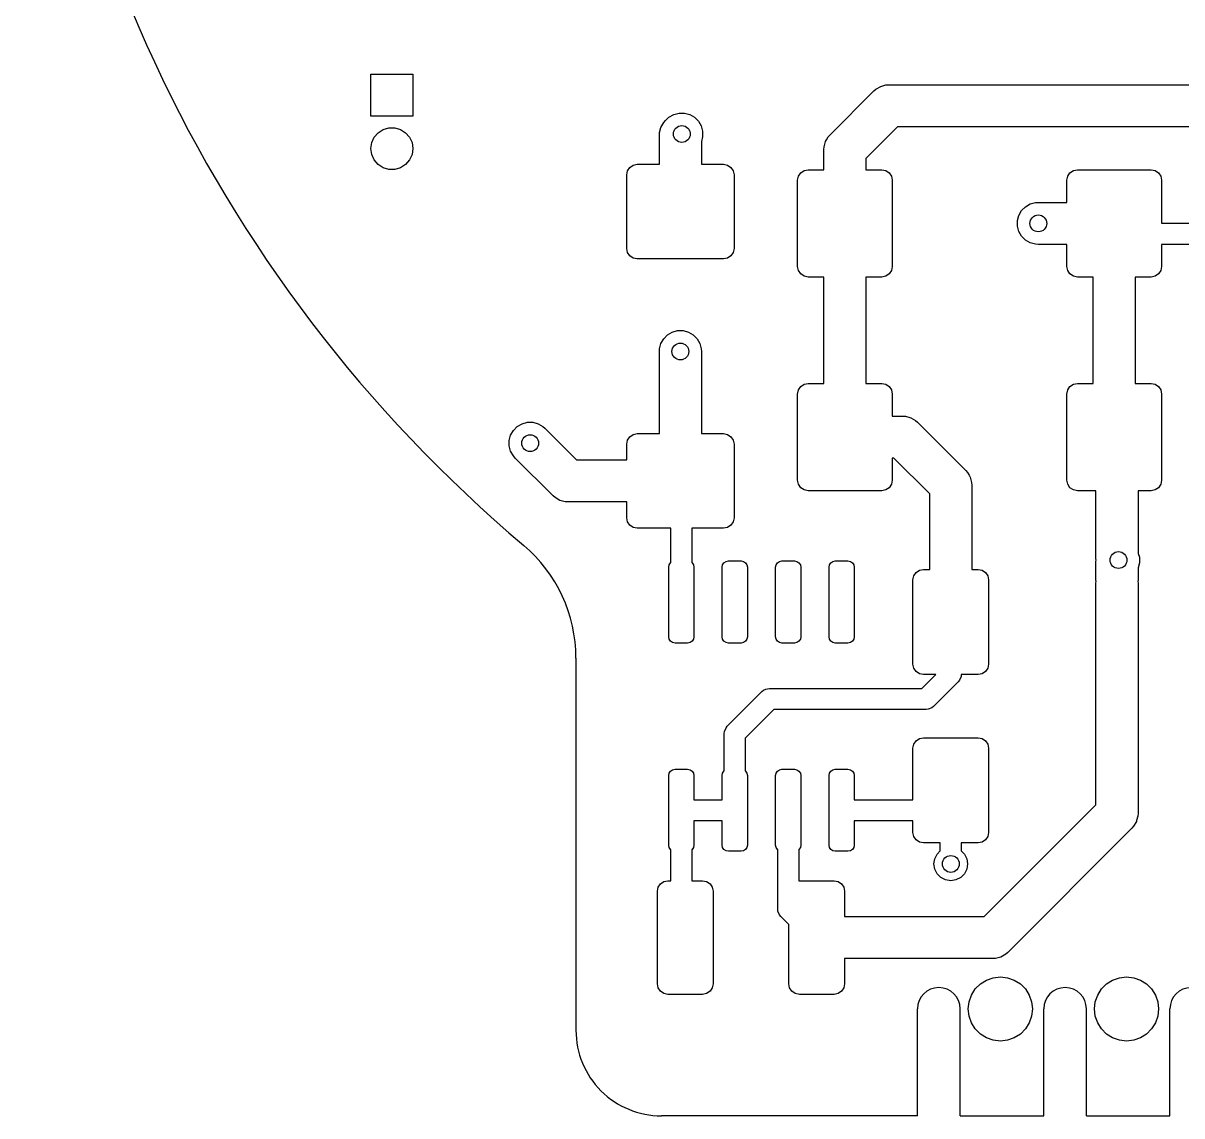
# Model space of a CAD drawing. Extents: x 116 to 183, y -110.2 to -37.6.
# Drawn here: x 115.95 to 143.49, y -110.24 to -84.27 of the extents above; entities that cross this region are included whole.
import ezdxf

# ---------------------------------------------------------------- set-up
doc = ezdxf.new("R2010")
doc.units = 0
doc.layers.add('BLACK', color=7, linetype='CONTINUOUS')

msp = doc.modelspace()

# ---------------------------------------------------------------- linework, layer by layer
at = {"layer": 'BLACK', "linetype": 'CONTINUOUS'}
for p, q in [((124.214, -86.479), (124.214, -85.479)), ((124.214, -85.479), (125.214, -85.479)), ((125.214, -85.479), (125.214, -86.479)), ((135.130447, -86.920447), (136.171446, -85.879447)), ((136.171446, -85.879447), (136.22061, -85.836331)), ((136.22061, -85.836331), (136.220619, -85.836323)), ((136.220619, -85.836323), (136.333658, -85.77106)), ((136.333658, -85.77106), (136.459737, -85.737277)), ((136.459737, -85.737277), (136.459752, -85.737277)), ((136.459752, -85.737277), (136.525, -85.733)), ((136.525, -85.733), (149.479, -85.733)), ((131.301305, -86.505555), (131.414344, -86.440291)), ((131.414344, -86.440291), (131.540423, -86.406508)), ((131.540423, -86.406508), (131.670949, -86.406508)), ((131.670949, -86.406508), (131.797028, -86.440291)), ((131.797028, -86.440291), (131.910066, -86.505555)), ((125.214, -86.479), (124.214, -86.479)), ((124.506292, -86.794184), (124.642843, -86.754089)), ((124.642843, -86.754089), (124.785157, -86.754089)), ((124.785157, -86.754089), (124.921708, -86.794184)), ((131.076277, -86.870654), (131.11006, -86.744575)), ((131.11006, -86.744575), (131.129509, -86.710889)), ((131.129509, -86.710889), (131.175323, -86.631536)), ((131.175323, -86.631536), (131.175338, -86.63152)), ((131.175338, -86.63152), (131.218447, -86.582364)), ((131.218447, -86.582364), (131.252132, -86.548678)), ((131.252132, -86.548678), (131.301305, -86.505555)), ((131.910066, -86.505555), (132.002362, -86.597851)), ((132.002362, -86.597851), (132.067626, -86.710889)), ((132.067626, -86.710889), (132.101409, -86.836968)), ((136.732107, -86.733), (135.984, -87.481106)), ((149.271894, -86.733), (136.732107, -86.733)), ((124.234254, -87.108134), (124.293373, -86.97868)), ((124.293373, -86.97868), (124.38657, -86.871125)), ((124.38657, -86.871125), (124.506292, -86.794184)), ((124.921708, -86.794184), (125.04143, -86.871125)), ((125.04143, -86.871125), (125.134627, -86.97868)), ((125.134627, -86.97868), (125.193746, -87.108134)), ((131.072, -86.935917), (131.076277, -86.870669)), ((131.072, -87.623), (131.072, -86.935917)), ((131.076277, -86.870669), (131.076277, -86.870654)), ((132.101409, -86.967494), (132.072, -87.077249)), ((132.101409, -86.836968), (132.101409, -86.967494)), ((135.043641, -87.045279), (135.087323, -86.969619)), ((135.087323, -86.969619), (135.087338, -86.969603)), ((135.087338, -86.969603), (135.130447, -86.920447)), ((124.214, -87.249), (124.234254, -87.108134)), ((124.234254, -87.389866), (124.214, -87.249)), ((125.193746, -87.108134), (125.214, -87.249)), ((125.214, -87.249), (125.193746, -87.389866)), ((132.072, -87.077249), (132.072, -87.623)), ((134.984, -87.274), (134.988277, -87.208752)), ((134.984, -87.752), (134.984, -87.274)), ((134.988277, -87.208737), (135.02206, -87.082658)), ((134.988277, -87.208752), (134.988277, -87.208737)), ((135.02206, -87.082658), (135.043641, -87.045279)), ((124.293373, -87.51932), (124.234254, -87.389866)), ((124.38657, -87.626875), (124.293373, -87.51932)), ((125.134627, -87.51932), (125.04143, -87.626875)), ((125.193746, -87.389866), (125.134627, -87.51932)), ((135.984, -87.481106), (135.984, -87.752)), ((124.506292, -87.703816), (124.38657, -87.626875)), ((124.642843, -87.743911), (124.506292, -87.703816)), ((124.785157, -87.743911), (124.642843, -87.743911)), ((124.921708, -87.703816), (124.785157, -87.743911)), ((125.04143, -87.626875), (124.921708, -87.703816)), ((130.297, -87.873), (130.31603, -87.777329)), ((130.31603, -87.777329), (130.370223, -87.696223)), ((130.370223, -87.696223), (130.451329, -87.64203)), ((130.451329, -87.64203), (130.547, -87.623)), ((130.547, -87.623), (131.072, -87.623)), ((132.072, -87.623), (132.597, -87.623)), ((132.597, -87.623), (132.692671, -87.64203)), ((132.692671, -87.64203), (132.773777, -87.696223)), ((132.773777, -87.696223), (132.82797, -87.777329)), ((132.82797, -87.777329), (132.847, -87.873)), ((134.37803, -87.906329), (134.432223, -87.825223)), ((134.432223, -87.825223), (134.513329, -87.77103)), ((134.513329, -87.77103), (134.609, -87.752)), ((134.609, -87.752), (134.984, -87.752)), ((135.984, -87.752), (136.359, -87.752)), ((136.359, -87.752), (136.454671, -87.77103)), ((136.454671, -87.77103), (136.535777, -87.825223)), ((136.535777, -87.825223), (136.58997, -87.906329)), ((140.77803, -87.906329), (140.832223, -87.825223)), ((140.832223, -87.825223), (140.913329, -87.77103)), ((140.913329, -87.77103), (141.009, -87.752)), ((141.009, -87.752), (142.759, -87.752)), ((142.759, -87.752), (142.854671, -87.77103)), ((142.854671, -87.77103), (142.935777, -87.825223)), ((142.935777, -87.825223), (142.98997, -87.906329)), ((130.297, -89.623), (130.297, -87.873)), ((132.847, -87.873), (132.847, -89.623)), ((134.359, -88.002), (134.37803, -87.906329)), ((134.359, -90.052), (134.359, -88.002)), ((136.58997, -87.906329), (136.609, -88.002)), ((136.609, -88.002), (136.609, -90.052)), ((140.759, -88.002), (140.77803, -87.906329)), ((140.759, -88.527), (140.759, -88.002)), ((142.98997, -87.906329), (143.009, -88.002)), ((143.009, -88.002), (143.009, -89.025)), ((139.684323, -88.722619), (139.776619, -88.630323)), ((139.776619, -88.630323), (139.889658, -88.56506)), ((139.889658, -88.56506), (140.015737, -88.531278)), ((140.015737, -88.531278), (140.081, -88.527)), ((140.081, -88.527), (140.759, -88.527)), ((139.585278, -88.961737), (139.61906, -88.835658)), ((139.61906, -88.835658), (139.684323, -88.722619)), ((139.585278, -89.092263), (139.585278, -88.961737)), ((139.61906, -89.218342), (139.585278, -89.092263)), ((139.684323, -89.331381), (139.61906, -89.218342)), ((143.009, -89.025), (144.045, -89.025)), ((139.776619, -89.423677), (139.684323, -89.331381)), ((139.889658, -89.48894), (139.776619, -89.423677)), ((140.015737, -89.522722), (139.889658, -89.48894)), ((130.31603, -89.718671), (130.297, -89.623)), ((130.370223, -89.799777), (130.31603, -89.718671)), ((132.82797, -89.718671), (132.773777, -89.799777)), ((132.847, -89.623), (132.82797, -89.718671)), ((140.081, -89.527), (140.015737, -89.522722)), ((140.759, -89.527), (140.081, -89.527)), ((140.759, -90.052), (140.759, -89.527)), ((144.045, -89.525), (143.009, -89.525)), ((143.009, -89.525), (143.009, -90.052)), ((130.451329, -89.85397), (130.370223, -89.799777)), ((130.547, -89.873), (130.451329, -89.85397)), ((132.597, -89.873), (130.547, -89.873)), ((132.692671, -89.85397), (132.597, -89.873)), ((132.773777, -89.799777), (132.692671, -89.85397)), ((134.37803, -90.147671), (134.359, -90.052)), ((136.609, -90.052), (136.58997, -90.147671)), ((140.77803, -90.147671), (140.759, -90.052)), ((143.009, -90.052), (142.98997, -90.147671)), ((134.432223, -90.228777), (134.37803, -90.147671)), ((134.513329, -90.28297), (134.432223, -90.228777)), ((134.609, -90.302), (134.513329, -90.28297)), ((134.984, -90.302), (134.609, -90.302)), ((134.984, -92.832), (134.984, -90.302)), ((136.359, -90.302), (135.984, -90.302)), ((135.984, -90.302), (135.984, -92.832)), ((136.454671, -90.28297), (136.359, -90.302)), ((136.535777, -90.228777), (136.454671, -90.28297)), ((136.58997, -90.147671), (136.535777, -90.228777)), ((140.832223, -90.228777), (140.77803, -90.147671)), ((140.913329, -90.28297), (140.832223, -90.228777)), ((141.009, -90.302), (140.913329, -90.28297)), ((141.384, -90.302), (141.009, -90.302)), ((141.384, -92.832), (141.384, -90.302)), ((142.759, -90.302), (142.384, -90.302)), ((142.384, -90.302), (142.384, -92.832)), ((142.854671, -90.28297), (142.759, -90.302)), ((142.935777, -90.228777), (142.854671, -90.28297)), ((142.98997, -90.147671), (142.935777, -90.228777)), ((131.175323, -91.767619), (131.267619, -91.675323)), ((131.267619, -91.675323), (131.380658, -91.61006)), ((131.380658, -91.61006), (131.506737, -91.576278)), ((131.506737, -91.576278), (131.637263, -91.576278)), ((131.637263, -91.576278), (131.763342, -91.61006)), ((131.763342, -91.61006), (131.876381, -91.675323)), ((131.876381, -91.675323), (131.968677, -91.767619)), ((131.076278, -92.006737), (131.11006, -91.880658)), ((131.11006, -91.880658), (131.175323, -91.767619)), ((131.968677, -91.767619), (132.03394, -91.880658)), ((132.03394, -91.880658), (132.067722, -92.006737)), ((131.072, -92.072), (131.076278, -92.006737)), ((131.072, -94.023), (131.072, -92.072)), ((132.067722, -92.006737), (132.072, -92.072)), ((132.072, -92.072), (132.072, -94.023)), ((134.359, -93.082), (134.37803, -92.986329)), ((134.359, -95.132), (134.359, -93.082)), ((134.37803, -92.986329), (134.432223, -92.905223)), ((134.432223, -92.905223), (134.513329, -92.85103)), ((134.513329, -92.85103), (134.609, -92.832)), ((134.609, -92.832), (134.984, -92.832)), ((135.984, -92.832), (136.359, -92.832)), ((136.359, -92.832), (136.454671, -92.85103)), ((136.454671, -92.85103), (136.535777, -92.905223)), ((136.535777, -92.905223), (136.58997, -92.986329)), ((136.58997, -92.986329), (136.609, -93.082)), ((136.609, -93.082), (136.609, -93.607)), ((140.759, -93.082), (140.77803, -92.986329)), ((140.759, -95.132), (140.759, -93.082)), ((140.77803, -92.986329), (140.832223, -92.905223)), ((140.832223, -92.905223), (140.913329, -92.85103)), ((140.913329, -92.85103), (141.009, -92.832)), ((141.009, -92.832), (141.384, -92.832)), ((142.384, -92.832), (142.759, -92.832)), ((142.759, -92.832), (142.854671, -92.85103)), ((142.854671, -92.85103), (142.935777, -92.905223)), ((142.935777, -92.905223), (142.98997, -92.986329)), ((142.98997, -92.986329), (143.009, -93.082)), ((143.009, -93.082), (143.009, -95.132)), ((136.609, -93.607), (136.857, -93.607)), ((136.857, -93.607), (136.922248, -93.611277)), ((136.922248, -93.611277), (136.922263, -93.611277)), ((136.922263, -93.611277), (137.048342, -93.64506)), ((127.603324, -93.94562), (127.69562, -93.853324)), ((127.69562, -93.853324), (127.808658, -93.78806)), ((127.808658, -93.78806), (127.934737, -93.754277)), ((127.934737, -93.754277), (128.065263, -93.754277)), ((128.065263, -93.754277), (128.191342, -93.78806)), ((128.191342, -93.78806), (128.30438, -93.853324)), ((128.30438, -93.853324), (128.353553, -93.896447)), ((128.353553, -93.896447), (129.105107, -94.648)), ((137.048342, -93.64506), (137.161381, -93.710323)), ((137.161381, -93.710323), (137.161396, -93.710338)), ((137.161396, -93.710338), (137.210553, -93.753447)), ((137.210553, -93.753447), (138.353553, -94.896447)), ((127.504277, -94.184737), (127.53806, -94.058658)), ((127.504277, -94.315263), (127.504277, -94.184737)), ((127.53806, -94.058658), (127.603324, -93.94562)), ((130.297, -94.273), (130.31603, -94.177329)), ((130.31603, -94.177329), (130.370223, -94.096223)), ((130.370223, -94.096223), (130.451329, -94.04203)), ((130.451329, -94.04203), (130.547, -94.023)), ((130.547, -94.023), (131.072, -94.023)), ((132.072, -94.023), (132.597, -94.023)), ((132.597, -94.023), (132.692671, -94.04203)), ((132.692671, -94.04203), (132.773777, -94.096223)), ((132.773777, -94.096223), (132.82797, -94.177329)), ((132.82797, -94.177329), (132.847, -94.273)), ((127.53806, -94.441342), (127.504277, -94.315263)), ((127.603324, -94.55438), (127.53806, -94.441342)), ((130.297, -94.648), (130.297, -94.273)), ((132.847, -94.273), (132.847, -96.023)), ((127.646447, -94.603553), (127.603324, -94.55438)), ((128.544447, -95.501554), (127.646447, -94.603553)), ((129.105107, -94.648), (130.297, -94.648)), ((136.649894, -94.607), (136.609, -94.607)), ((136.609, -94.607), (136.609, -95.132)), ((137.5, -95.457106), (136.649894, -94.607)), ((138.353553, -94.896447), (138.396668, -94.94561)), ((138.396668, -94.94561), (138.396677, -94.945619)), ((138.396677, -94.945619), (138.433332, -95.009108)), ((138.433332, -95.009108), (138.46194, -95.058658)), ((134.37803, -95.227671), (134.359, -95.132)), ((134.432223, -95.308777), (134.37803, -95.227671)), ((136.58997, -95.227671), (136.535777, -95.308777)), ((136.609, -95.132), (136.58997, -95.227671)), ((138.46194, -95.058658), (138.495723, -95.184737)), ((138.495723, -95.184737), (138.495723, -95.184752)), ((138.495723, -95.184752), (138.5, -95.25)), ((138.5, -95.25), (138.5, -97.25)), ((140.77803, -95.227671), (140.759, -95.132)), ((140.832223, -95.308777), (140.77803, -95.227671)), ((142.98997, -95.227671), (142.935777, -95.308777)), ((143.009, -95.132), (142.98997, -95.227671)), ((128.593603, -95.544661), (128.544447, -95.501554)), ((128.593619, -95.544677), (128.593603, -95.544661)), ((128.706658, -95.60994), (128.593619, -95.544677)), ((134.513329, -95.36297), (134.432223, -95.308777)), ((134.609, -95.382), (134.513329, -95.36297)), ((136.359, -95.382), (134.609, -95.382)), ((136.454671, -95.36297), (136.359, -95.382)), ((136.535777, -95.308777), (136.454671, -95.36297)), ((137.5, -97.25), (137.5, -95.457106)), ((140.913329, -95.36297), (140.832223, -95.308777)), ((141.009, -95.382), (140.913329, -95.36297)), ((141.45, -95.382), (141.009, -95.382)), ((141.45, -96.992), (141.45, -95.382)), ((142.759, -95.382), (142.45, -95.382)), ((142.45, -95.382), (142.45, -96.844345)), ((142.854671, -95.36297), (142.759, -95.382)), ((142.935777, -95.308777), (142.854671, -95.36297)), ((128.832737, -95.643723), (128.706658, -95.60994)), ((128.832752, -95.643723), (128.832737, -95.643723)), ((128.898, -95.648), (128.832752, -95.643723)), ((130.297, -95.648), (128.898, -95.648)), ((130.297, -96.023), (130.297, -95.648)), ((130.31603, -96.118671), (130.297, -96.023)), ((132.847, -96.023), (132.82797, -96.118671)), ((130.370223, -96.199777), (130.31603, -96.118671)), ((130.451329, -96.25397), (130.370223, -96.199777)), ((130.547, -96.273), (130.451329, -96.25397)), ((131.345, -96.273), (130.547, -96.273)), ((131.345, -97.08988), (131.345, -96.273)), ((132.597, -96.273), (131.845, -96.273)), ((131.845, -96.273), (131.845, -97.08988)), ((132.692671, -96.25397), (132.597, -96.273)), ((132.773777, -96.199777), (132.692671, -96.25397)), ((132.82797, -96.118671), (132.773777, -96.199777)), ((142.45, -96.844345), (142.457586, -96.872658)), ((142.457586, -96.872658), (142.481723, -96.962737)), ((131.295, -97.2), (131.306418, -97.142597)), ((131.295, -98.85), (131.295, -97.2)), ((131.306418, -97.142597), (131.338934, -97.093934)), ((131.338934, -97.093934), (131.345, -97.08988)), ((131.845, -97.08988), (131.851066, -97.093934)), ((131.851066, -97.093934), (131.883582, -97.142597)), ((131.883582, -97.142597), (131.895, -97.2)), ((131.895, -97.2), (131.895, -98.85)), ((132.565, -97.2), (132.576418, -97.142597)), ((132.565, -98.85), (132.565, -97.2)), ((132.576418, -97.142597), (132.608934, -97.093934)), ((132.608934, -97.093934), (132.657597, -97.061418)), ((132.657597, -97.061418), (132.715, -97.05)), ((132.715, -97.05), (133.015, -97.05)), ((133.015, -97.05), (133.072403, -97.061418)), ((133.072403, -97.061418), (133.121066, -97.093934)), ((133.121066, -97.093934), (133.153582, -97.142597)), ((133.153582, -97.142597), (133.165, -97.2)), ((133.165, -97.2), (133.165, -98.85)), ((133.835, -97.2), (133.846418, -97.142597)), ((133.835, -98.85), (133.835, -97.2)), ((133.846418, -97.142597), (133.878934, -97.093934)), ((133.878934, -97.093934), (133.927597, -97.061418)), ((133.927597, -97.061418), (133.985, -97.05)), ((133.985, -97.05), (134.285, -97.05)), ((134.285, -97.05), (134.342403, -97.061418)), ((134.342403, -97.061418), (134.391066, -97.093934)), ((134.391066, -97.093934), (134.423582, -97.142597)), ((134.423582, -97.142597), (134.435, -97.2)), ((134.435, -97.2), (134.435, -98.85)), ((135.105, -97.2), (135.116418, -97.142597)), ((135.105, -98.85), (135.105, -97.2)), ((135.116418, -97.142597), (135.148934, -97.093934)), ((135.148934, -97.093934), (135.197597, -97.061418)), ((135.197597, -97.061418), (135.255, -97.05)), ((135.255, -97.05), (135.555, -97.05)), ((135.555, -97.05), (135.612403, -97.061418)), ((135.612403, -97.061418), (135.661066, -97.093934)), ((135.661066, -97.093934), (135.693582, -97.142597)), ((135.693582, -97.142597), (135.705, -97.2)), ((135.705, -97.2), (135.705, -98.85)), ((141.452359, -97.028), (141.45, -96.992)), ((141.45, -97.064), (141.452359, -97.028)), ((141.45, -97.5), (141.45, -97.064)), ((142.481723, -97.093263), (142.45, -97.211654)), ((142.45, -97.211654), (142.45, -97.5)), ((142.481723, -96.962737), (142.481723, -97.093263)), ((137.1, -97.5), (137.11903, -97.404329)), ((137.11903, -97.404329), (137.173223, -97.323223)), ((137.173223, -97.323223), (137.254329, -97.26903)), ((137.254329, -97.26903), (137.35, -97.25)), ((137.35, -97.25), (137.5, -97.25)), ((138.5, -97.25), (138.65, -97.25)), ((138.65, -97.25), (138.745671, -97.26903)), ((138.745671, -97.26903), (138.826777, -97.323223)), ((138.826777, -97.323223), (138.88097, -97.404329)), ((138.88097, -97.404329), (138.9, -97.5)), ((137.1, -99.5), (137.1, -97.5)), ((138.9, -97.5), (138.9, -99.5)), ((141.452359, -97.536), (141.45, -97.5)), ((141.45, -97.572), (141.452359, -97.536)), ((141.45, -102.842894), (141.45, -97.572)), ((142.45, -97.5), (142.44764, -97.536)), ((142.44764, -97.536), (142.45, -97.572)), ((142.45, -97.572), (142.45, -103.05)), ((131.306418, -98.907403), (131.295, -98.85)), ((131.895, -98.85), (131.883582, -98.907403)), ((132.576418, -98.907403), (132.565, -98.85)), ((133.165, -98.85), (133.153582, -98.907403)), ((133.846418, -98.907403), (133.835, -98.85)), ((134.435, -98.85), (134.423582, -98.907403)), ((135.116418, -98.907403), (135.105, -98.85)), ((135.705, -98.85), (135.693582, -98.907403)), ((131.338934, -98.956066), (131.306418, -98.907403)), ((131.387597, -98.988582), (131.338934, -98.956066)), ((131.445, -99), (131.387597, -98.988582)), ((131.745, -99), (131.445, -99)), ((131.802403, -98.988582), (131.745, -99)), ((131.851066, -98.956066), (131.802403, -98.988582)), ((131.883582, -98.907403), (131.851066, -98.956066)), ((132.608934, -98.956066), (132.576418, -98.907403)), ((132.657597, -98.988582), (132.608934, -98.956066)), ((132.715, -99), (132.657597, -98.988582)), ((133.015, -99), (132.715, -99)), ((133.072403, -98.988582), (133.015, -99)), ((133.121066, -98.956066), (133.072403, -98.988582)), ((133.153582, -98.907403), (133.121066, -98.956066)), ((133.878934, -98.956066), (133.846418, -98.907403)), ((133.927597, -98.988582), (133.878934, -98.956066)), ((133.985, -99), (133.927597, -98.988582)), ((134.285, -99), (133.985, -99)), ((134.342403, -98.988582), (134.285, -99)), ((134.391066, -98.956066), (134.342403, -98.988582)), ((134.423582, -98.907403), (134.391066, -98.956066)), ((135.148934, -98.956066), (135.116418, -98.907403)), ((135.197597, -98.988582), (135.148934, -98.956066)), ((135.255, -99), (135.197597, -98.988582)), ((135.555, -99), (135.255, -99)), ((135.612403, -98.988582), (135.555, -99)), ((135.661066, -98.956066), (135.612403, -98.988582)), ((135.693582, -98.907403), (135.661066, -98.956066)), ((129.089859, -99.356597), (129.089859, -108.204)), ((137.11903, -99.595671), (137.1, -99.5)), ((137.173223, -99.676777), (137.11903, -99.595671)), ((137.254329, -99.73097), (137.173223, -99.676777)), ((138.826777, -99.676777), (138.745671, -99.73097)), ((138.88097, -99.595671), (138.826777, -99.676777)), ((138.9, -99.5), (138.88097, -99.595671)), ((137.35, -99.75), (137.254329, -99.73097)), ((137.310446, -100.08), (137.640446, -99.75)), ((137.640446, -99.75), (137.35, -99.75)), ((138.176777, -99.920777), (137.590777, -100.506777)), ((138.207862, -99.882897), (138.176777, -99.920777)), ((138.207867, -99.882893), (138.207862, -99.882897)), ((138.245196, -99.792773), (138.207867, -99.882893)), ((138.249409, -99.75), (138.245196, -99.792773)), ((138.65, -99.75), (138.249409, -99.75)), ((138.745671, -99.73097), (138.65, -99.75)), ((132.688223, -100.976723), (133.511723, -100.153223)), ((133.511723, -100.153223), (133.549608, -100.122132)), ((133.549608, -100.122132), (133.602399, -100.100265)), ((133.602399, -100.100265), (133.639727, -100.084804)), ((133.639727, -100.084804), (133.6885, -100.08)), ((133.6885, -100.08), (137.310446, -100.08)), ((137.590777, -100.506777), (137.552897, -100.537862)), ((133.792054, -100.58), (133.115, -101.257054)), ((137.414, -100.58), (133.792054, -100.58)), ((137.462773, -100.575196), (137.414, -100.58)), ((137.552893, -100.537867), (137.462773, -100.575196)), ((137.552897, -100.537862), (137.552893, -100.537867)), ((132.619804, -101.104727), (132.657133, -101.014607)), ((132.657133, -101.014607), (132.657137, -101.014602)), ((132.657137, -101.014602), (132.688223, -100.976723)), ((132.615, -101.1535), (132.619804, -101.104727)), ((132.615, -102.03988), (132.615, -101.1535)), ((133.115, -101.257054), (133.115, -102.03988)), ((137.11903, -101.404329), (137.173223, -101.323223)), ((137.173223, -101.323223), (137.254329, -101.26903)), ((137.254329, -101.26903), (137.35, -101.25)), ((137.35, -101.25), (138.65, -101.25)), ((138.65, -101.25), (138.745671, -101.26903)), ((138.745671, -101.26903), (138.826777, -101.323223)), ((138.826777, -101.323223), (138.88097, -101.404329)), ((137.1, -101.5), (137.11903, -101.404329)), ((137.1, -102.725), (137.1, -101.5)), ((138.88097, -101.404329), (138.9, -101.5)), ((138.9, -101.5), (138.9, -103.5)), ((131.295, -102.15), (131.306418, -102.092597)), ((131.295, -103.8), (131.295, -102.15)), ((131.306418, -102.092597), (131.338934, -102.043934)), ((131.338934, -102.043934), (131.387597, -102.011418)), ((131.387597, -102.011418), (131.445, -102)), ((131.445, -102), (131.745, -102)), ((131.745, -102), (131.802403, -102.011418)), ((131.802403, -102.011418), (131.851066, -102.043934)), ((131.851066, -102.043934), (131.883582, -102.092597)), ((131.883582, -102.092597), (131.895, -102.15)), ((131.895, -102.15), (131.895, -102.725)), ((132.565, -102.15), (132.576418, -102.092597)), ((132.565, -102.725), (132.565, -102.15)), ((132.576418, -102.092597), (132.608934, -102.043934)), ((132.608934, -102.043934), (132.615, -102.03988)), ((133.115, -102.03988), (133.121066, -102.043934)), ((133.121066, -102.043934), (133.153582, -102.092597)), ((133.153582, -102.092597), (133.165, -102.15)), ((133.165, -102.15), (133.165, -103.8)), ((133.835, -102.15), (133.846418, -102.092597)), ((133.835, -103.8), (133.835, -102.15)), ((133.846418, -102.092597), (133.878934, -102.043934)), ((133.878934, -102.043934), (133.927597, -102.011418)), ((133.927597, -102.011418), (133.985, -102)), ((133.985, -102), (134.285, -102)), ((134.285, -102), (134.342403, -102.011418)), ((134.342403, -102.011418), (134.391066, -102.043934)), ((134.391066, -102.043934), (134.423582, -102.092597)), ((134.423582, -102.092597), (134.435, -102.15)), ((134.435, -102.15), (134.435, -103.8)), ((135.105, -102.15), (135.116418, -102.092597)), ((135.105, -103.8), (135.105, -102.15)), ((135.116418, -102.092597), (135.148934, -102.043934)), ((135.148934, -102.043934), (135.197597, -102.011418)), ((135.197597, -102.011418), (135.255, -102)), ((135.255, -102), (135.555, -102)), ((135.555, -102), (135.612403, -102.011418)), ((135.612403, -102.011418), (135.661066, -102.043934)), ((135.661066, -102.043934), (135.693582, -102.092597)), ((135.693582, -102.092597), (135.705, -102.15)), ((135.705, -102.15), (135.705, -102.725)), ((131.895, -102.725), (132.565, -102.725)), ((135.705, -102.725), (137.1, -102.725)), ((138.792894, -105.5), (141.45, -102.842894)), ((132.565, -103.225), (131.895, -103.225)), ((131.895, -103.225), (131.895, -103.8)), ((132.565, -103.8), (132.565, -103.225)), ((137.1, -103.225), (135.705, -103.225)), ((135.705, -103.225), (135.705, -103.8)), ((137.1, -103.5), (137.1, -103.225)), ((142.41194, -103.241342), (142.346677, -103.354381)), ((142.417606, -103.220196), (142.41194, -103.241342)), ((142.445723, -103.115263), (142.417606, -103.220196)), ((142.45, -103.05), (142.445723, -103.115247)), ((142.445723, -103.115247), (142.445723, -103.115263)), ((137.11903, -103.595671), (137.1, -103.5)), ((138.9, -103.5), (138.88097, -103.595671)), ((142.303553, -103.403553), (139.353553, -106.353553)), ((142.346661, -103.354396), (142.303553, -103.403553)), ((142.346677, -103.354381), (142.346661, -103.354396)), ((131.306418, -103.857403), (131.295, -103.8)), ((131.895, -103.8), (131.883582, -103.857403)), ((132.576418, -103.857403), (132.565, -103.8)), ((133.165, -103.8), (133.153582, -103.857403)), ((133.846418, -103.857403), (133.835, -103.8)), ((134.435, -103.8), (134.423582, -103.857403)), ((135.116418, -103.857403), (135.105, -103.8)), ((135.705, -103.8), (135.693582, -103.857403)), ((137.173223, -103.676777), (137.11903, -103.595671)), ((137.254329, -103.73097), (137.173223, -103.676777)), ((137.35, -103.75), (137.254329, -103.73097)), ((137.75, -103.75), (137.35, -103.75)), ((137.75, -103.941279), (137.75, -103.75)), ((138.65, -103.75), (138.25, -103.75)), ((138.25, -103.75), (138.25, -103.941279)), ((138.745671, -103.73097), (138.65, -103.75)), ((138.826777, -103.676777), (138.745671, -103.73097)), ((138.88097, -103.595671), (138.826777, -103.676777)), ((131.338934, -103.906066), (131.306418, -103.857403)), ((131.345, -103.910119), (131.338934, -103.906066)), ((131.345, -104.65), (131.345, -103.910119)), ((131.851066, -103.906066), (131.845, -103.910119)), ((131.845, -103.910119), (131.845, -104.65)), ((131.883582, -103.857403), (131.851066, -103.906066)), ((132.608934, -103.906066), (132.576418, -103.857403)), ((132.657597, -103.938582), (132.608934, -103.906066)), ((132.715, -103.95), (132.657597, -103.938582)), ((133.015, -103.95), (132.715, -103.95)), ((133.072403, -103.938582), (133.015, -103.95)), ((133.121066, -103.906066), (133.072403, -103.938582)), ((133.153582, -103.857403), (133.121066, -103.906066)), ((133.878934, -103.906066), (133.846418, -103.857403)), ((133.885, -103.910119), (133.878934, -103.906066)), ((133.885, -105.3225), (133.885, -103.910119)), ((134.391066, -103.906066), (134.385, -103.910119)), ((134.385, -103.910119), (134.385, -104.652983)), ((134.423582, -103.857403), (134.391066, -103.906066)), ((135.148934, -103.906066), (135.116418, -103.857403)), ((135.197597, -103.938582), (135.148934, -103.906066)), ((135.255, -103.95), (135.197597, -103.938582)), ((135.555, -103.95), (135.255, -103.95)), ((135.612403, -103.938582), (135.555, -103.95)), ((135.661066, -103.906066), (135.612403, -103.938582)), ((135.693582, -103.857403), (135.661066, -103.906066)), ((137.619577, -104.126393), (137.676393, -104.014886)), ((137.676393, -104.014886), (137.75, -103.941279)), ((138.25, -103.941279), (138.323607, -104.014886)), ((138.323607, -104.014886), (138.380423, -104.126393)), ((137.6, -104.25), (137.619577, -104.126393)), ((137.619577, -104.373607), (137.6, -104.25)), ((137.676393, -104.485114), (137.619577, -104.373607)), ((138.380423, -104.373607), (138.323607, -104.485114)), ((138.380423, -104.126393), (138.4, -104.25)), ((138.4, -104.25), (138.380423, -104.373607)), ((131.179329, -104.66903), (131.275, -104.65)), ((131.275, -104.65), (131.345, -104.65)), ((131.845, -104.65), (132.1, -104.65)), ((132.1, -104.65), (132.195671, -104.66903)), ((134.385, -104.652983), (134.4, -104.65)), ((134.4, -104.65), (135.225, -104.65)), ((135.225, -104.65), (135.320671, -104.66903)), ((137.764886, -104.573607), (137.676393, -104.485114)), ((137.876393, -104.630423), (137.764886, -104.573607)), ((138, -104.65), (137.876393, -104.630423)), ((138.123607, -104.630423), (138, -104.65)), ((138.235114, -104.573607), (138.123607, -104.630423)), ((138.323607, -104.485114), (138.235114, -104.573607)), ((131.025, -104.9), (131.04403, -104.804329)), ((131.025, -107.1), (131.025, -104.9)), ((131.04403, -104.804329), (131.098223, -104.723223)), ((131.098223, -104.723223), (131.179329, -104.66903)), ((132.195671, -104.66903), (132.276777, -104.723223)), ((132.276777, -104.723223), (132.33097, -104.804329)), ((132.33097, -104.804329), (132.35, -104.9)), ((132.35, -104.9), (132.35, -107.1)), ((135.320671, -104.66903), (135.401777, -104.723223)), ((135.401777, -104.723223), (135.45597, -104.804329)), ((135.45597, -104.804329), (135.475, -104.9)), ((135.475, -104.9), (135.475, -105.5)), ((133.889804, -105.371273), (133.885, -105.3225)), ((133.927133, -105.461393), (133.889804, -105.371273)), ((133.927137, -105.461397), (133.927133, -105.461393)), ((133.958223, -105.499277), (133.927137, -105.461397)), ((134.15, -105.691053), (133.958223, -105.499277)), ((134.15, -107.1), (134.15, -105.691053)), ((135.475, -105.5), (138.792894, -105.5)), ((139, -106.5), (135.475, -106.5)), ((135.475, -106.5), (135.475, -107.1)), ((139.065248, -106.495723), (139, -106.5)), ((139.065263, -106.495723), (139.065248, -106.495723)), ((139.191342, -106.46194), (139.065263, -106.495723)), ((139.304381, -106.396677), (139.191342, -106.46194)), ((139.304396, -106.396661), (139.304381, -106.396677)), ((139.353553, -106.353553), (139.304396, -106.396661)), ((131.04403, -107.195671), (131.025, -107.1)), ((132.35, -107.1), (132.33097, -107.195671)), ((134.16903, -107.195671), (134.15, -107.1)), ((135.475, -107.1), (135.45597, -107.195671)), ((138.582244, -107.220901), (138.702901, -107.100244)), ((138.702901, -107.100244), (138.847381, -107.009462)), ((138.847381, -107.009462), (139.008439, -106.953105)), ((139.008439, -106.953105), (139.178, -106.934)), ((139.178, -106.934), (139.347561, -106.953105)), ((139.347561, -106.953105), (139.508619, -107.009462)), ((139.508619, -107.009462), (139.653099, -107.100244)), ((139.653099, -107.100244), (139.773756, -107.220901)), ((141.582244, -107.220901), (141.702901, -107.100244)), ((141.702901, -107.100244), (141.847381, -107.009462)), ((141.847381, -107.009462), (142.008439, -106.953105)), ((142.008439, -106.953105), (142.178, -106.934)), ((142.178, -106.934), (142.347561, -106.953105)), ((142.347561, -106.953105), (142.508619, -107.009462)), ((142.508619, -107.009462), (142.653099, -107.100244)), ((142.653099, -107.100244), (142.773756, -107.220901)), ((131.098223, -107.276777), (131.04403, -107.195671)), ((131.179329, -107.33097), (131.098223, -107.276777)), ((131.275, -107.35), (131.179329, -107.33097)), ((132.1, -107.35), (131.275, -107.35)), ((132.195671, -107.33097), (132.1, -107.35)), ((132.276777, -107.276777), (132.195671, -107.33097)), ((132.33097, -107.195671), (132.276777, -107.276777)), ((134.223223, -107.276777), (134.16903, -107.195671)), ((134.304329, -107.33097), (134.223223, -107.276777)), ((134.4, -107.35), (134.304329, -107.33097)), ((135.225, -107.35), (134.4, -107.35)), ((135.320671, -107.33097), (135.225, -107.35)), ((135.401777, -107.276777), (135.320671, -107.33097)), ((135.45597, -107.195671), (135.401777, -107.276777)), ((138.435105, -107.526439), (138.491462, -107.365381)), ((138.491462, -107.365381), (138.582244, -107.220901)), ((139.773756, -107.220901), (139.864538, -107.365381)), ((139.864538, -107.365381), (139.920895, -107.526439)), ((141.435105, -107.526439), (141.491462, -107.365381)), ((141.491462, -107.365381), (141.582244, -107.220901)), ((142.773756, -107.220901), (142.864538, -107.365381)), ((142.864538, -107.365381), (142.920895, -107.526439)), ((138.416, -107.696), (138.435105, -107.526439)), ((139.920895, -107.526439), (139.94, -107.696)), ((141.416, -107.696), (141.435105, -107.526439)), ((142.920895, -107.526439), (142.94, -107.696)), ((137.208, -110.236002), (137.208, -107.696)), ((138.224, -110.236002), (138.224, -107.696)), ((138.435105, -107.865561), (138.416, -107.696)), ((138.491462, -108.026619), (138.435105, -107.865561)), ((139.920895, -107.865561), (139.864538, -108.026619)), ((139.94, -107.696), (139.920895, -107.865561)), ((140.208, -110.236002), (140.208, -107.696)), ((141.224, -110.236002), (141.224, -107.696)), ((141.435105, -107.865561), (141.416, -107.696)), ((141.491462, -108.026619), (141.435105, -107.865561)), ((142.920895, -107.865561), (142.864538, -108.026619)), ((142.94, -107.696), (142.920895, -107.865561)), ((143.208, -110.236002), (143.208, -107.696)), ((138.582244, -108.171099), (138.491462, -108.026619)), ((138.702901, -108.291756), (138.582244, -108.171099)), ((139.773756, -108.171099), (139.653099, -108.291756)), ((139.864538, -108.026619), (139.773756, -108.171099)), ((141.582244, -108.171099), (141.491462, -108.026619)), ((141.702901, -108.291756), (141.582244, -108.171099)), ((142.773756, -108.171099), (142.653099, -108.291756)), ((142.864538, -108.026619), (142.773756, -108.171099)), ((138.847381, -108.382538), (138.702901, -108.291756)), ((139.008439, -108.438895), (138.847381, -108.382538)), ((139.178, -108.458), (139.008439, -108.438895)), ((139.347561, -108.438895), (139.178, -108.458)), ((139.508619, -108.382538), (139.347561, -108.438895)), ((139.653099, -108.291756), (139.508619, -108.382538)), ((141.847381, -108.382538), (141.702901, -108.291756)), ((142.008439, -108.438895), (141.847381, -108.382538)), ((142.178, -108.458), (142.008439, -108.438895)), ((142.347561, -108.438895), (142.178, -108.458)), ((142.508619, -108.382538), (142.347561, -108.438895)), ((142.653099, -108.291756), (142.508619, -108.382538)), ((137.208, -110.236002), (131.121859, -110.236002)), ((138.224, -110.236002), (140.208, -110.236002)), ((141.224, -110.236002), (143.208, -110.236002))]:
    msp.add_line(p, q, dxfattribs=at)
at = {"layer": 'BLACK'}
for centre in [(131.605686, -86.902231), (140.081, -89.027), (131.572, -92.072), (128, -94.25), (141.986, -97.028), (138, -104.25)]:
    msp.add_circle(centre, 0.2, dxfattribs=at)
for centre, radius, start, end in [((149.4505, -71.0743), 33.499996, -180.0000068, -130.1553645), ((125.5847, -99.3551), 3.505141, -0.0244701, 49.7895192), ((137.716, -107.696), 0.508, 0, 180), ((140.716, -107.696), 0.508, 0, 180), ((143.716, -107.696), 0.508, 0, 180), ((131.1218, -108.2041), 2.031902, -180.0028198, -89.9983363)]:
    msp.add_arc(centre, radius, start, end, dxfattribs=at)

doc.saveas('drawing.dxf')
